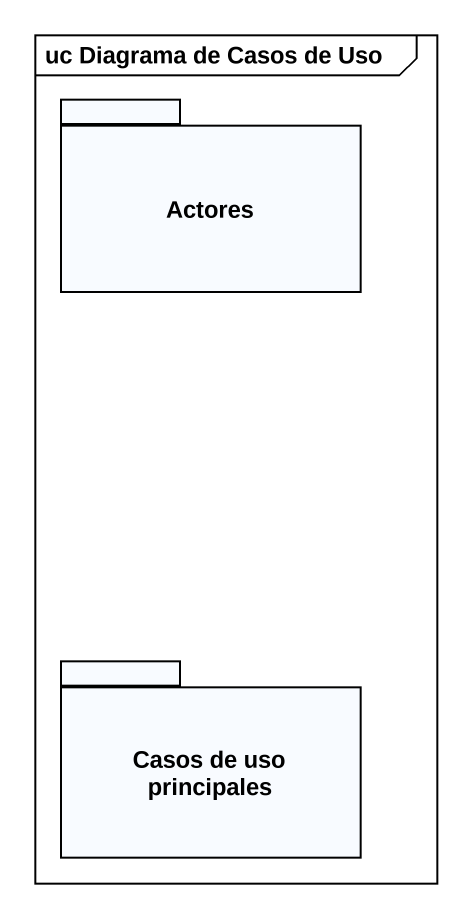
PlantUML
@startuml
mainframe uc Diagrama de Casos de Uso
package Actores {
}
package "Casos de uso principales" as Casos_de_uso_principales {
}
@enduml
